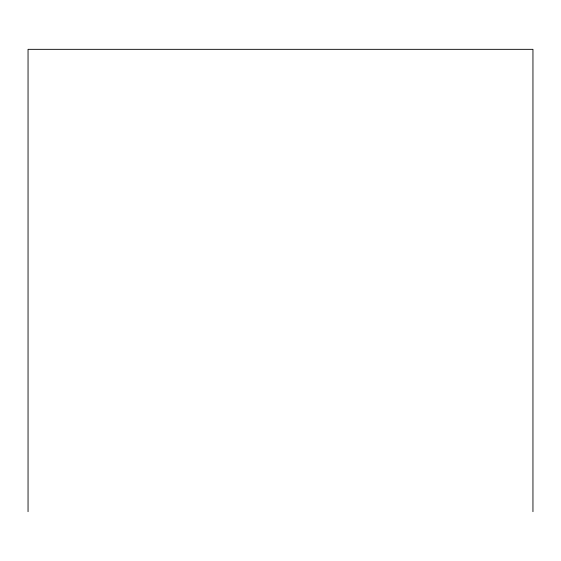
<?xml version="1.0" encoding="UTF-8"?>
<svg xmlns="http://www.w3.org/2000/svg" width="561" height="561" viewBox="0 0 561 561"><rect width="100%" height="100%" fill="white"/><g stroke="black" fill="none" stroke-linecap="round" stroke-linejoin="round"><path stroke-width="0.84" d="M532.95 511.667L532.95 49.333L28.05 49.333L28.05 511.667"/></g></svg>
